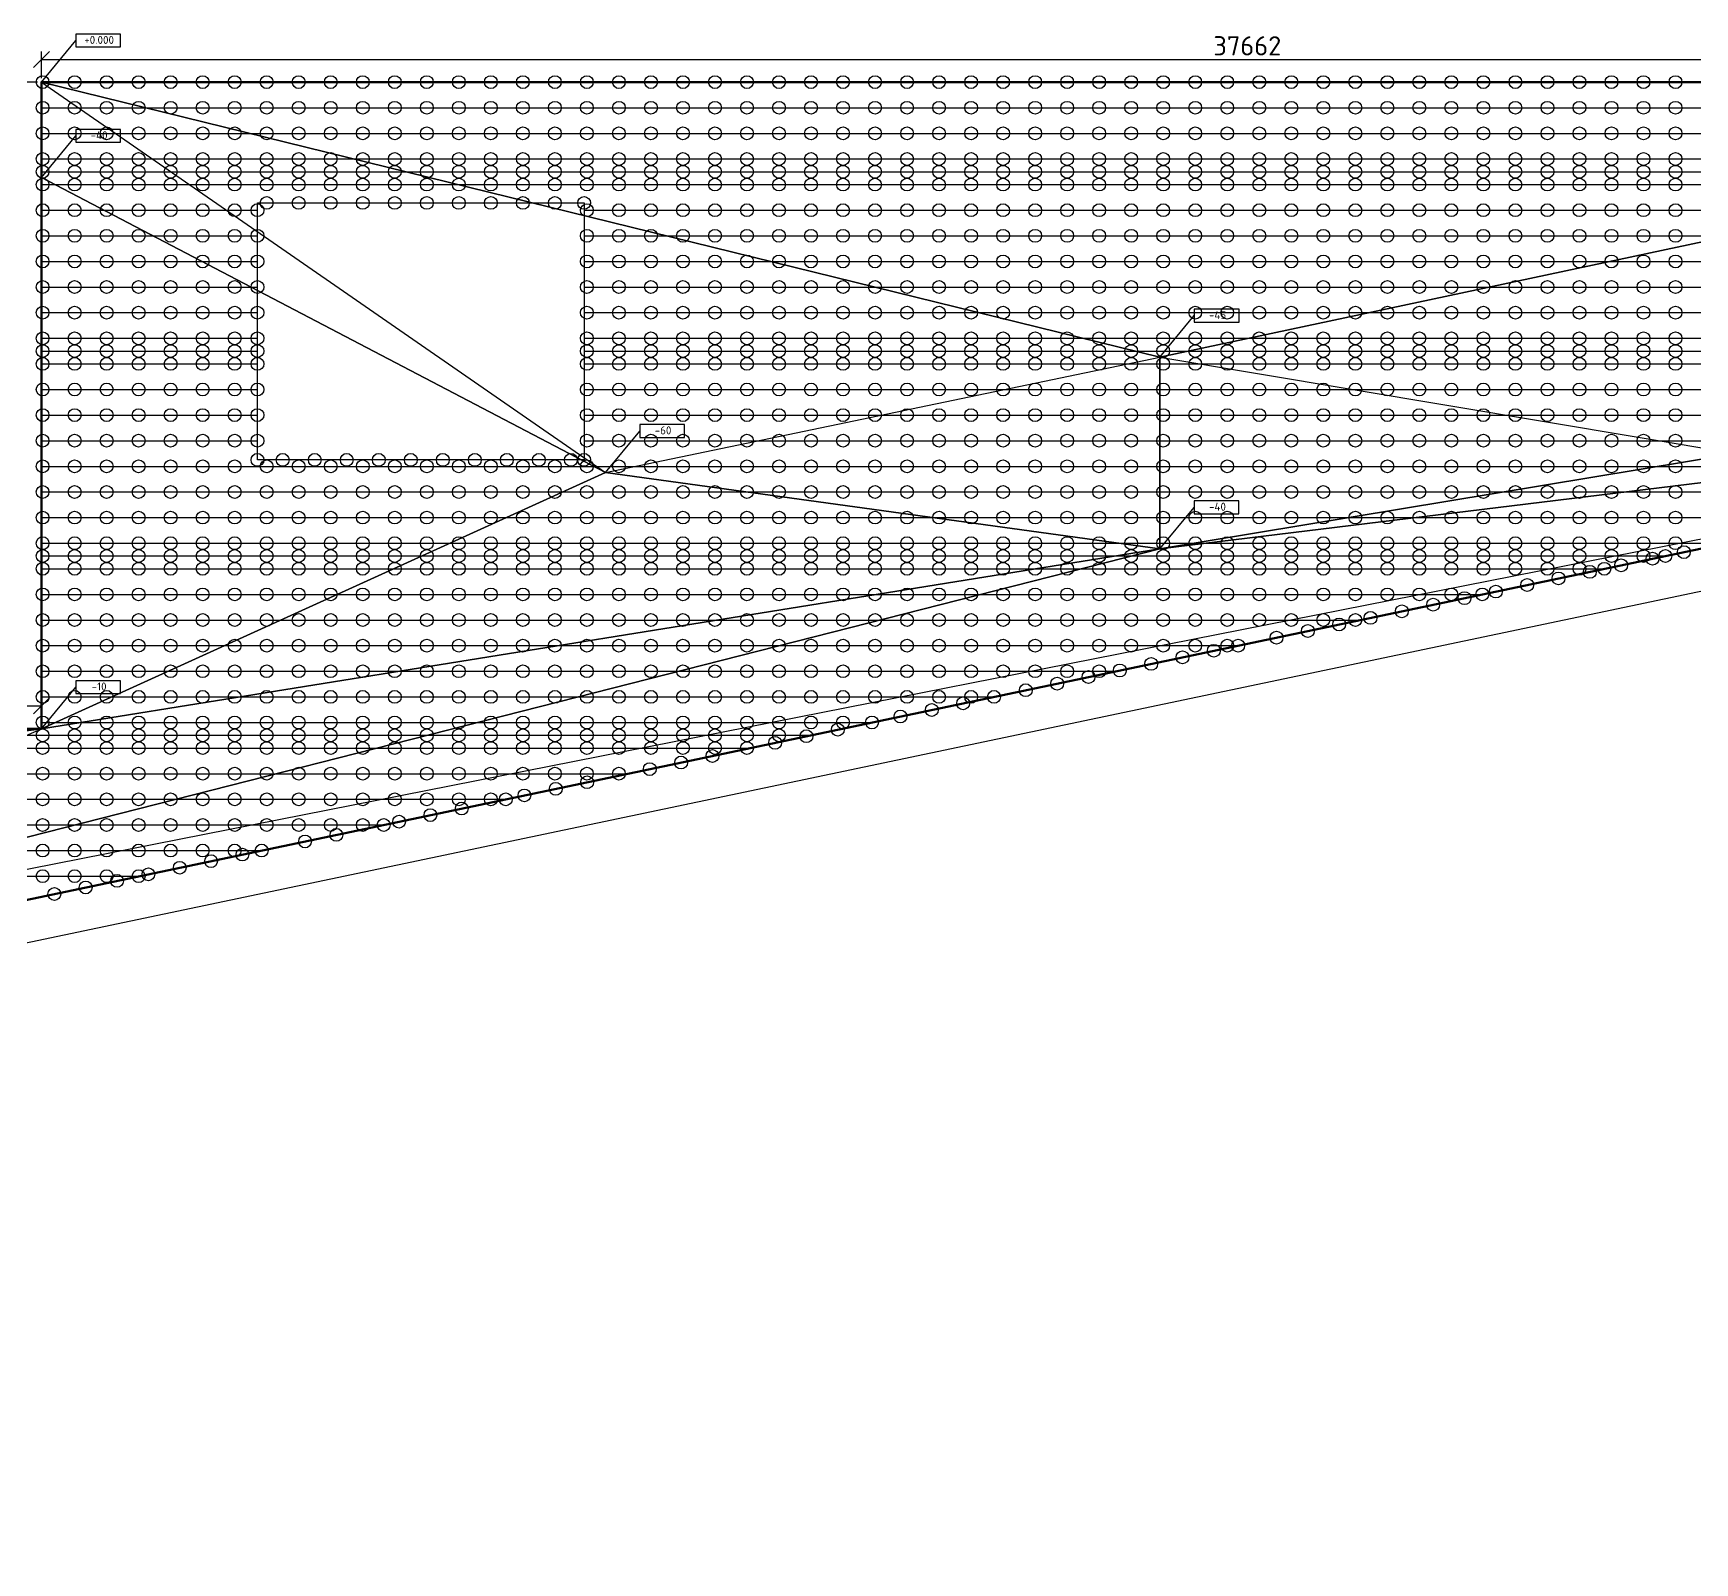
# Model space of a CAD drawing. Header units: millimetres. Extents: x 3543 to 468547, y -146359 to 38454.
# Drawn here: x 261213 to 287159, y -45965 to -22078 of the extents above; entities that cross this region are included whole.
import ezdxf
from ezdxf.enums import TextEntityAlignment as Align

# ---------------------------------------------------------------- set-up
doc = ezdxf.new("R2010")
doc.units = ezdxf.units.MM
doc.layers.add('контур', color=1, linetype='Continuous', lineweight=50)
doc.layers.add('размеры', color=7, linetype='Continuous', lineweight=5)
for name, color, linetype in [('линии_высот', 4, 'Continuous'), ('областиvb', 52, 'Continuous'), ('опорыvb', 7, 'Continuous'), ('сеткаvb', 8, 'Continuous')]:
    doc.layers.add(name, color=color, linetype=linetype)
doc.styles.add('isocpeur', font='isocpeur.ttf')
doc.dimstyles.new('ISO-25', dxfattribs={"dimscale": 100, "dimtxt": 3, "dimasz": 2.5, "dimexe": 1.25, "dimexo": 0.625, "dimtad": 1, "dimtoh": 1, "dimdec": 0, "dimtxsty": 'isocpeur', "dimblk": 'OBLIQUE', "dimcen": 2.5, "dimadec": 0, "dimazin": 0, "dimtfac": 1, "dimtdec": 0, "dimtmove": 0, "dimatfit": 3, "dimfxl": 1, "dimarcsym": 0})

# ---------------------------------------------------------------- blocks, each defined once
blk = doc.blocks.new('otmetka_oporvb')
at = {"linetype": 'ByBlock', "lineweight": -2}
blk.add_hatch(color=0, dxfattribs=at).paths.add_polyline_path([(-38, -32, 1), (38, 32, 1)])
at = {"color": 0, "linetype": 'ByBlock', "lineweight": -2}
blk.add_line((0, 0), (2142, 2596), dxfattribs=at)
at = {"color": 0}
blk.add_lwpolyline([(2142, 2196), (4942, 2196), (4942, 2996), (2142, 2996)], close=True, dxfattribs=at)
at = {"color": 0, "linetype": 'ByBlock', "lineweight": -2, "style": 'isocpeur'}
blk.add_attdef('OTM', text='', height=500, dxfattribs=at).set_placement((3600, 2639), align=Align.MIDDLE_CENTER)
blk = doc.blocks.new('opor_symbPRO')
at = {"color": 0, "ltscale": 20}
blk.add_circle((0, 0), 100, dxfattribs=at)
blk = doc.blocks.new('_OBLIQUE')
at = {"color": 0, "linetype": 'ByBlock'}
blk.add_line((-0.5, -0.5), (0.5, 0.5), dxfattribs=at)
blk = doc.blocks.new('*D33')
at = {"layer": 'Defpoints', "color": 0, "transparency": 16777216}
for p in [(261341, -32583), (229842, -32940), (261341, -32940)]:
    blk.add_point(p, dxfattribs=at)
at = {"layer": 'размеры', "color": 0, "lineweight": -2, "transparency": 16777216}
for p, q in [((229842, -32877), (229842, -32458)), ((229842, -32583), (261341, -32583)), ((261341, -32877), (261341, -32458))]:
    blk.add_line(p, q, dxfattribs=at)
at = {"layer": 'размеры', "color": 0, "lineweight": -2, "transparency": 16777216, "xscale": 250, "yscale": 250, "zscale": 250, "rotation": 180}
blk.add_blockref('_OBLIQUE', (229842, -32583), dxfattribs=at)
at = {"layer": 'размеры', "color": 0, "lineweight": -2, "transparency": 16777216, "xscale": 250, "yscale": 250, "zscale": 250}
blk.add_blockref('_OBLIQUE', (261341, -32583), dxfattribs=at)
at = {"layer": 'размеры', "color": 0, "transparency": 16777216, "insert": (245592, -32370), "char_height": 300, "attachment_point": 5, "style": 'isocpeur'}
blk.add_mtext('31500', dxfattribs=at)
blk = doc.blocks.new('*D34')
at = {"layer": 'Defpoints', "color": 0, "transparency": 16777216}
for p in [(260970, -22842), (261341, -22842), (261341, -32940)]:
    blk.add_point(p, dxfattribs=at)
at = {"layer": 'размеры', "color": 0, "lineweight": -2, "transparency": 16777216}
for p, q in [((261279, -22842), (260845, -22842)), ((260970, -32940), (260970, -22842)), ((261279, -32940), (260845, -32940))]:
    blk.add_line(p, q, dxfattribs=at)
at = {"layer": 'размеры', "color": 0, "lineweight": -2, "transparency": 16777216, "xscale": 250, "yscale": 250, "zscale": 250}
for p, rotation in [((260970, -22842), 90), ((260970, -32940), 270)]:
    blk.add_blockref('_OBLIQUE', p, dxfattribs=dict(at, rotation=rotation))
at = {"layer": 'размеры', "color": 0, "transparency": 16777216, "insert": (260757, -27891), "char_height": 300, "attachment_point": 5, "rotation": 90, "style": 'isocpeur'}
blk.add_mtext('10097', dxfattribs=at)
blk = doc.blocks.new('*D35')
at = {"layer": 'Defpoints', "color": 0, "transparency": 16777216}
for p in [(299003, -22488), (261341, -22842), (299003, -22842)]:
    blk.add_point(p, dxfattribs=at)
at = {"layer": 'размеры', "color": 0, "lineweight": -2, "transparency": 16777216}
for p, q in [((261341, -22780), (261341, -22363)), ((261341, -22488), (299003, -22488)), ((299003, -22780), (299003, -22363))]:
    blk.add_line(p, q, dxfattribs=at)
at = {"layer": 'размеры', "color": 0, "lineweight": -2, "transparency": 16777216, "xscale": 250, "yscale": 250, "zscale": 250, "rotation": 180}
blk.add_blockref('_OBLIQUE', (261341, -22488), dxfattribs=at)
at = {"layer": 'размеры', "color": 0, "lineweight": -2, "transparency": 16777216, "xscale": 250, "yscale": 250, "zscale": 250}
blk.add_blockref('_OBLIQUE', (299003, -22488), dxfattribs=at)
at = {"layer": 'размеры', "color": 0, "transparency": 16777216, "insert": (280172, -22275), "char_height": 300, "attachment_point": 5, "style": 'isocpeur'}
blk.add_mtext('37662', dxfattribs=at)
blk = doc.blocks.new('*D37')
at = {"layer": 'Defpoints', "color": 0, "transparency": 16777216}
for p in [(299003, -27661), (215545, -45174), (215680, -45817)]:
    blk.add_point(p, dxfattribs=at)
at = {"layer": 'размеры', "color": 0, "lineweight": -2, "transparency": 16777216}
for p, q in [((299016, -27722), (299164, -28426)), ((299138, -28304), (215680, -45817)), ((215558, -45235), (215706, -45939))]:
    blk.add_line(p, q, dxfattribs=at)
at = {"layer": 'размеры', "color": 0, "lineweight": -2, "transparency": 16777216, "xscale": 250, "yscale": 250, "zscale": 250}
for p, rotation in [((299138, -28304), 11.85098422200823), ((215680, -45817), 191.8509842220083)]:
    blk.add_blockref('_OBLIQUE', p, dxfattribs=dict(at, rotation=rotation))
at = {"layer": 'размеры', "color": 0, "transparency": 16777216, "insert": (257365, -36852), "char_height": 300, "attachment_point": 5, "rotation": 11.851, "style": 'isocpeur'}
blk.add_mtext('85276', dxfattribs=at)

msp = doc.modelspace()

# ---------------------------------------------------------------- linework, layer by layer
at = {"layer": 'контур', "linetype": 'Continuous'}
msp.add_lwpolyline([(215545, -45173.6), (210858.8, -22842.2), (229841.6, -22842.2), (229841.6, -32939.6), (261341.5, -32939.6), (261341.5, -22842.2), (299003.2, -22842.2), (299003.2, -27660.7)], close=True, dxfattribs=at)
at = {"layer": 'линии_высот'}
msp.add_line((215545, -45173.6), (299003.2, -27660.7), dxfattribs=at)
for points in [[(270147.8, -28939.8), (261341.5, -24330.6), (261341.5, -22842.2)], [(270147.8, -28939.8), (278807.8, -27138), (261341.5, -22842.2)], [(261341.5, -22842.2), (278807.8, -27138), (299003.2, -22842.2)], [(278807.8, -27138), (287798.8, -28642.6), (299003.2, -22842.2)], [(270147.8, -28939.8), (261341.5, -32939.6), (261341.5, -24330.6)], [(270147.8, -28939.8), (278807.8, -27138), (278805.8, -30132.2)], [(278805.8, -30132.2), (278807.8, -27138), (287798.8, -28642.6)], [(252298.9, -36875.6), (215545, -45173.6), (299003.2, -27660.7)], [(252298.9, -36875.6), (278805.8, -30132.2), (299003.2, -27660.7)], [(278805.8, -30132.2), (287798.8, -28642.6), (299003.2, -27660.7)], [(261341.5, -32939.6), (270147.8, -28939.8), (278805.8, -30132.2)], [(252298.9, -36875.6), (261341.5, -32939.6), (278805.8, -30132.2)], [(229841.6, -32939.6), (244279.5, -35135.9), (261341.5, -32939.6)], [(244279.5, -35135.9), (252298.9, -36875.6), (261341.5, -32939.6)]]:
    msp.add_lwpolyline(points, close=True, dxfattribs=at)
at = {"layer": 'областиvb'}
msp.add_lwpolyline([(264714.2, -24728.5), (269815.3, -24728.5), (269815.3, -28741.4), (264714.2, -28741.4)], close=True, dxfattribs=at)
at = {"layer": 'сеткаvb'}
for p, q in [((261341.5, -22842.2), (299003.2, -22842.2)), ((261341.5, -23242.2), (299003.2, -23242.2)), ((261341.5, -23642.2), (299003.2, -23642.2)), ((261341.5, -24042.2), (299003.2, -24042.2)), ((261341.5, -24242.2), (299003.2, -24242.2)), ((261341.5, -24442.2), (299003.2, -24442.2)), ((261341.5, -24842.2), (264714.2, -24842.2)), ((264714.2, -24728.5), (269815.3, -24728.5)), ((269815.3, -24842.2), (299003.2, -24842.2)), ((261341.5, -25242.2), (264714.2, -25242.2)), ((269815.3, -25242.2), (299003.2, -25242.2)), ((261341.5, -25642.2), (264714.2, -25642.2)), ((269815.3, -25642.2), (299003.2, -25642.2)), ((261341.5, -26042.2), (264714.2, -26042.2)), ((269815.3, -26042.2), (299003.2, -26042.2)), ((261341.5, -26442.2), (264714.2, -26442.2)), ((269815.3, -26442.2), (299003.2, -26442.2)), ((261341.5, -26842.2), (264714.2, -26842.2)), ((269815.3, -26842.2), (299003.2, -26842.2)), ((261341.5, -27042.2), (264714.2, -27042.2)), ((261341.5, -27242.2), (264714.2, -27242.2)), ((269815.3, -27042.2), (299003.2, -27042.2)), ((269815.3, -27242.2), (299003.2, -27242.2)), ((261341.5, -27642.2), (264714.2, -27642.2)), ((269815.3, -27642.2), (299003.2, -27642.2)), ((261341.5, -28042.2), (264714.2, -28042.2)), ((269815.3, -28042.2), (297185.4, -28042.2)), ((261341.5, -28442.2), (264714.2, -28442.2)), ((269815.3, -28442.2), (295279.2, -28442.2)), ((269815.3, -28741.4), (264714.2, -28741.4)), ((261341.5, -28842.2), (293372.9, -28842.2)), ((261341.5, -29242.2), (291466.7, -29242.2)), ((261341.5, -29642.2), (289560.5, -29642.2)), ((261341.5, -30042.2), (287654.3, -30042.2)), ((261341.5, -30242.2), (286701.2, -30242.2)), ((261341.5, -30442.2), (285748.1, -30442.2)), ((261341.5, -30842.2), (283841.9, -30842.2)), ((261341.5, -31242.2), (281935.6, -31242.2)), ((261341.5, -31642.2), (280029.4, -31642.2)), ((261341.5, -32042.2), (278123.2, -32042.2)), ((261341.5, -32442.2), (276217, -32442.2)), ((261341.5, -32842.2), (274310.8, -32842.2)), ((215045, -33042.2), (273357.7, -33042.2)), ((215087.4, -33242.2), (272404.6, -33242.2)), ((215172.1, -33642.2), (270498.3, -33642.2)), ((215256.9, -34042.2), (268592.1, -34042.2)), ((215341.6, -34442.2), (266685.9, -34442.2)), ((215426.3, -34842.2), (264779.7, -34842.2)), ((215511.1, -35242.2), (262873.5, -35242.2))]:
    msp.add_line(p, q, dxfattribs=at)
at = {"layer": 'сеткаvb', "linetype": 'Continuous'}
msp.add_line((229841.6, -32939.6), (261341.5, -32939.6), dxfattribs=at)

# ---------------------------------------------------------------- block references
at = {"xscale": 0.25, "yscale": 0.25, "zscale": 0.25}
for p, values in [((261341.5, -22842.2), {'OTM': '+0.000'}), ((261341.5, -24330.6), {'OTM': '-40'}), ((278807.8, -27138), {'OTM': '-45'}), ((270147.8, -28939.8), {'OTM': '-60'}), ((278805.8, -30132.2), {'OTM': '-40'}), ((261341.5, -32939.6), {'OTM': '-10'})]:
    msp.add_blockref('otmetka_oporvb', p, dxfattribs=at).add_auto_attribs(values)
at = {"layer": 'опорыvb', "color": 1}
for p in [(261358.8, -22842.2), (261858.8, -22842.2), (262358.8, -22842.2), (262858.8, -22842.2), (263358.8, -22842.2), (263858.8, -22842.2), (264358.8, -22842.2), (264858.8, -22842.2), (265358.8, -22842.2), (265858.8, -22842.2), (266358.8, -22842.2), (266858.8, -22842.2), (267358.8, -22842.2), (267858.8, -22842.2), (268358.8, -22842.2), (268858.8, -22842.2), (269358.8, -22842.2), (269858.8, -22842.2), (270358.8, -22842.2), (270858.8, -22842.2), (271358.8, -22842.2), (271858.8, -22842.2), (272358.8, -22842.2), (272858.8, -22842.2), (273358.8, -22842.2), (273858.8, -22842.2), (274358.8, -22842.2), (274858.8, -22842.2), (275358.8, -22842.2), (275858.8, -22842.2), (276358.8, -22842.2), (276858.8, -22842.2), (277358.8, -22842.2), (277858.8, -22842.2), (278358.8, -22842.2), (278858.8, -22842.2), (279358.8, -22842.2), (279858.8, -22842.2), (280358.8, -22842.2), (280858.8, -22842.2), (281358.8, -22842.2), (281858.8, -22842.2), (282358.8, -22842.2), (282858.8, -22842.2), (283358.8, -22842.2), (283858.8, -22842.2), (284358.8, -22842.2), (284858.8, -22842.2), (285358.8, -22842.2), (285858.8, -22842.2), (286358.8, -22842.2), (286858.8, -22842.2), (261858.8, -23242.2), (262358.8, -23242.2), (262858.8, -23242.2), (263358.8, -23242.2), (263858.8, -23242.2), (264358.8, -23242.2), (264858.8, -23242.2), (265358.8, -23242.2), (265858.8, -23242.2), (266358.8, -23242.2), (266858.8, -23242.2), (267358.8, -23242.2), (267858.8, -23242.2), (268358.8, -23242.2), (268858.8, -23242.2), (269358.8, -23242.2), (269858.8, -23242.2), (270358.8, -23242.2), (270858.8, -23242.2), (271358.8, -23242.2), (271858.8, -23242.2), (272358.8, -23242.2), (272858.8, -23242.2), (273358.8, -23242.2), (273858.8, -23242.2), (274358.8, -23242.2), (274858.8, -23242.2), (275358.8, -23242.2), (275858.8, -23242.2), (276358.8, -23242.2), (276858.8, -23242.2), (277358.8, -23242.2), (277858.8, -23242.2), (278358.8, -23242.2), (278858.8, -23242.2), (279358.8, -23242.2), (279858.8, -23242.2), (280358.8, -23242.2), (280858.8, -23242.2), (281358.8, -23242.2), (281858.8, -23242.2), (282358.8, -23242.2), (282858.8, -23242.2), (283358.8, -23242.2), (283858.8, -23242.2), (284358.8, -23242.2), (284858.8, -23242.2), (285358.8, -23242.2), (285858.8, -23242.2), (286358.8, -23242.2), (286858.8, -23242.2), (262358.8, -23642.2), (262858.8, -23642.2), (263358.8, -23642.2), (263858.8, -23642.2), (264358.8, -23642.2), (264858.8, -23642.2), (265358.8, -23642.2), (265858.8, -23642.2), (266358.8, -23642.2), (266858.8, -23642.2), (267358.8, -23642.2), (267858.8, -23642.2), (268358.8, -23642.2), (268858.8, -23642.2), (269358.8, -23642.2), (269858.8, -23642.2), (270358.8, -23642.2), (270858.8, -23642.2), (271358.8, -23642.2), (271858.8, -23642.2), (272358.8, -23642.2), (272858.8, -23642.2), (273358.8, -23642.2), (273858.8, -23642.2), (274358.8, -23642.2), (274858.8, -23642.2), (275358.8, -23642.2), (275858.8, -23642.2), (276358.8, -23642.2), (276858.8, -23642.2), (277358.8, -23642.2), (277858.8, -23642.2), (278358.8, -23642.2), (278858.8, -23642.2), (279358.8, -23642.2), (279858.8, -23642.2), (280358.8, -23642.2), (280858.8, -23642.2), (281358.8, -23642.2), (281858.8, -23642.2), (282358.8, -23642.2), (282858.8, -23642.2), (283358.8, -23642.2), (283858.8, -23642.2), (284358.8, -23642.2), (284858.8, -23642.2), (285358.8, -23642.2), (285858.8, -23642.2), (286358.8, -23642.2), (286858.8, -23642.2), (286989, -30181.8), (285358.8, -30442.2), (285748.1, -30442.2), (286010.3, -30387.1), (286499.7, -30284.4), (286701.2, -30242.2), (284542.3, -30695.2), (285031.6, -30592.5), (285521, -30489.8), (283563.6, -30900.5), (283841.9, -30842.2), (284053, -30797.9), (282095.6, -31208.6), (282584.9, -31105.9), (283074.3, -31003.2), (281116.9, -31414), (281606.2, -31311.3), (281858.8, -31242.2), (279648.9, -31722), (279858.8, -31642.2), (280029.4, -31642.2), (280627.6, -31516.6), (278670.2, -31927.4), (279159.5, -31824.7), (277202.2, -32235.4), (277691.5, -32132.7), (277858.8, -32042.2), (278180.8, -32030.1), (275858.8, -32442.2), (276217, -32442.2), (276712.8, -32338.1), (274755.4, -32748.8), (275244.8, -32646.2), (275734.1, -32543.5), (272358.8, -33042.2), (272858.8, -33042.2), (273776.8, -32954.2), (274310.8, -32842.2), (272358.8, -33242.2), (272798.1, -33159.6), (273287.4, -33056.9), (270840.7, -33570.3), (271330, -33467.6), (271819.4, -33365), (269862, -33775.7), (270358.8, -33642.2), (268358.8, -34042.2), (268592.1, -34042.2), (268883.3, -33981.1), (269372.7, -33878.4), (267415.3, -34289.1), (267904.7, -34186.4), (265947.3, -34597.2), (266358.8, -34442.2), (266685.9, -34442.2), (266926, -34391.8), (264358.8, -34842.2), (264779.7, -34842.2), (265457.9, -34699.8), (263500.6, -35110.6), (263989.9, -35007.9), (264479.3, -34905.2), (262521.9, -35315.9), (262858.8, -35242.2), (263011.2, -35213.3), (261543.2, -35521.3), (262032.5, -35418.6)]:
    msp.add_blockref('opor_symbPRO', p, dxfattribs=at)
at = {"layer": 'опорыvb', "color": 92}
for p in [(261358.8, -23242.2), (261358.8, -23642.2), (261858.8, -23642.2), (262358.8, -24042.2), (262858.8, -24042.2), (263358.8, -24042.2), (263858.8, -24042.2), (264358.8, -24042.2), (264858.8, -24042.2), (265358.8, -24042.2), (265858.8, -24042.2), (266358.8, -24042.2), (266858.8, -24042.2), (267358.8, -24042.2), (267858.8, -24042.2), (268358.8, -24042.2), (268858.8, -24042.2), (269358.8, -24042.2), (269858.8, -24042.2), (270358.8, -24042.2), (270858.8, -24042.2), (271358.8, -24042.2), (271858.8, -24042.2), (272358.8, -24042.2), (272858.8, -24042.2), (273358.8, -24042.2), (273858.8, -24042.2), (274358.8, -24042.2), (274858.8, -24042.2), (275358.8, -24042.2), (275858.8, -24042.2), (276358.8, -24042.2), (276858.8, -24042.2), (277358.8, -24042.2), (277858.8, -24042.2), (278358.8, -24042.2), (278858.8, -24042.2), (279358.8, -24042.2), (279858.8, -24042.2), (280358.8, -24042.2), (280858.8, -24042.2), (281358.8, -24042.2), (281858.8, -24042.2), (282358.8, -24042.2), (282858.8, -24042.2), (283358.8, -24042.2), (283858.8, -24042.2), (284358.8, -24042.2), (284858.8, -24042.2), (285358.8, -24042.2), (285858.8, -24042.2), (286358.8, -24042.2), (286858.8, -24042.2), (262858.8, -24242.2), (263358.8, -24242.2), (263358.8, -24442.2), (263858.8, -24242.2), (263858.8, -24442.2), (264358.8, -24242.2), (264358.8, -24442.2), (264858.8, -24242.2), (264858.8, -24442.2), (265358.8, -24242.2), (265358.8, -24442.2), (265858.8, -24242.2), (265858.8, -24442.2), (266358.8, -24242.2), (266358.8, -24442.2), (266858.8, -24242.2), (266858.8, -24442.2), (267358.8, -24242.2), (267358.8, -24442.2), (267858.8, -24242.2), (267858.8, -24442.2), (268358.8, -24242.2), (268358.8, -24442.2), (268858.8, -24242.2), (268858.8, -24442.2), (269358.8, -24242.2), (269358.8, -24442.2), (269858.8, -24242.2), (269858.8, -24442.2), (270358.8, -24242.2), (270358.8, -24442.2), (270858.8, -24242.2), (270858.8, -24442.2), (271358.8, -24242.2), (271358.8, -24442.2), (271858.8, -24242.2), (271858.8, -24442.2), (272358.8, -24242.2), (272358.8, -24442.2), (272858.8, -24242.2), (272858.8, -24442.2), (273358.8, -24242.2), (273358.8, -24442.2), (273858.8, -24242.2), (273858.8, -24442.2), (274358.8, -24242.2), (274358.8, -24442.2), (274858.8, -24242.2), (274858.8, -24442.2), (275358.8, -24242.2), (275358.8, -24442.2), (275858.8, -24242.2), (275858.8, -24442.2), (276358.8, -24242.2), (276358.8, -24442.2), (276858.8, -24242.2), (276858.8, -24442.2), (277358.8, -24242.2), (277358.8, -24442.2), (277858.8, -24242.2), (277858.8, -24442.2), (278358.8, -24242.2), (278358.8, -24442.2), (278858.8, -24242.2), (278858.8, -24442.2), (279358.8, -24242.2), (279358.8, -24442.2), (279858.8, -24242.2), (279858.8, -24442.2), (280358.8, -24242.2), (280358.8, -24442.2), (280858.8, -24242.2), (280858.8, -24442.2), (281358.8, -24242.2), (281358.8, -24442.2), (281858.8, -24242.2), (281858.8, -24442.2), (282358.8, -24242.2), (282358.8, -24442.2), (282858.8, -24242.2), (282858.8, -24442.2), (283358.8, -24242.2), (283358.8, -24442.2), (283858.8, -24242.2), (283858.8, -24442.2), (284358.8, -24242.2), (284358.8, -24442.2), (284858.8, -24242.2), (284858.8, -24442.2), (285358.8, -24242.2), (285358.8, -24442.2), (285858.8, -24242.2), (285858.8, -24442.2), (286358.8, -24242.2), (286358.8, -24442.2), (286858.8, -24242.2), (286858.8, -24442.2), (264858.8, -24728.5), (265358.8, -24728.5), (265858.8, -24728.5), (266358.8, -24728.5), (266858.8, -24728.5), (267358.8, -24728.5), (267858.8, -24728.5), (268358.8, -24728.5), (268858.8, -24728.5), (269358.8, -24728.5), (269815.3, -24728.5), (263858.8, -24842.2), (264358.8, -24842.2), (264714.2, -24842.2), (269858.8, -24842.2), (270358.8, -24842.2), (270858.8, -24842.2), (271358.8, -24842.2), (271858.8, -24842.2), (272358.8, -24842.2), (272858.8, -24842.2), (273358.8, -24842.2), (273858.8, -24842.2), (274358.8, -24842.2), (274858.8, -24842.2), (275358.8, -24842.2), (275858.8, -24842.2), (276358.8, -24842.2), (276858.8, -24842.2), (277358.8, -24842.2), (277858.8, -24842.2), (278358.8, -24842.2), (278858.8, -24842.2), (279358.8, -24842.2), (279858.8, -24842.2), (280358.8, -24842.2), (280858.8, -24842.2), (281358.8, -24842.2), (281858.8, -24842.2), (282358.8, -24842.2), (282858.8, -24842.2), (283358.8, -24842.2), (283858.8, -24842.2), (284358.8, -24842.2), (284858.8, -24842.2), (285358.8, -24842.2), (285858.8, -24842.2), (286358.8, -24842.2), (286858.8, -24842.2), (261358.8, -28842.2), (261358.8, -29242.2), (286858.8, -29242.2), (261358.8, -29642.2), (261858.8, -29642.2), (285358.8, -29642.2), (285858.8, -29642.2), (286358.8, -29642.2), (286858.8, -29642.2), (261358.8, -30042.2), (261858.8, -30042.2), (262358.8, -30042.2), (284358.8, -30042.2), (284858.8, -30042.2), (285358.8, -30042.2), (285858.8, -30042.2), (286358.8, -30042.2), (286858.8, -30042.2), (261358.8, -30242.2), (261358.8, -30442.2), (261858.8, -30242.2), (261858.8, -30442.2), (262358.8, -30242.2), (262358.8, -30442.2), (282858.8, -30442.2), (283358.8, -30442.2), (283858.8, -30442.2), (284358.8, -30242.2), (284358.8, -30442.2), (284858.8, -30242.2), (284858.8, -30442.2), (285358.8, -30242.2), (285858.8, -30242.2), (286358.8, -30242.2), (261358.8, -30842.2), (261858.8, -30842.2), (262358.8, -30842.2), (262858.8, -30842.2), (281858.8, -30842.2), (282358.8, -30842.2), (282858.8, -30842.2), (283358.8, -30842.2), (261358.8, -31242.2), (261858.8, -31242.2), (262358.8, -31242.2), (262858.8, -31242.2), (263358.8, -31242.2), (280858.8, -31242.2), (281358.8, -31242.2), (261358.8, -31642.2), (261858.8, -31642.2), (262358.8, -31642.2), (262858.8, -31642.2), (263358.8, -31642.2), (268358.8, -31642.2), (268858.8, -31642.2), (269358.8, -31642.2), (279358.8, -31642.2), (261358.8, -32042.2), (261858.8, -32042.2), (262358.8, -32042.2), (262858.8, -32042.2), (263358.8, -32042.2), (263858.8, -32042.2), (264358.8, -32042.2), (264858.8, -32042.2), (265358.8, -32042.2), (265858.8, -32042.2), (266358.8, -32042.2), (266858.8, -32042.2), (267358.8, -32042.2), (277358.8, -32042.2), (261358.8, -32442.2), (261858.8, -32442.2), (262358.8, -32442.2), (262858.8, -32442.2), (263358.8, -32442.2), (263858.8, -32442.2), (264358.8, -32442.2), (264858.8, -32442.2), (265358.8, -32442.2), (265858.8, -32442.2), (275358.8, -32442.2), (261358.8, -32842.2), (261358.8, -33042.2), (261858.8, -32842.2), (261858.8, -33042.2), (262358.8, -32842.2), (262358.8, -33042.2), (262858.8, -32842.2), (263358.8, -32842.2), (263858.8, -32842.2), (271358.8, -33042.2), (271858.8, -33042.2), (273358.8, -32842.2), (273858.8, -32842.2), (261358.8, -33242.2), (261858.8, -33242.2), (262358.8, -33242.2), (271358.8, -33242.2), (271858.8, -33242.2), (269858.8, -33642.2), (267858.8, -34042.2), (265858.8, -34442.2), (263858.8, -34842.2), (261858.8, -35242.2), (262358.8, -35242.2)]:
    msp.add_blockref('opor_symbPRO', p, dxfattribs=at)
at = {"layer": 'опорыvb', "color": 131}
for p in [(261358.8, -24042.2), (261858.8, -24042.2), (261358.8, -24242.2), (261358.8, -24442.2), (261858.8, -24242.2), (261858.8, -24442.2), (262358.8, -24242.2), (262358.8, -24442.2), (262858.8, -24442.2), (261358.8, -24842.2), (261858.8, -24842.2), (262358.8, -24842.2), (262858.8, -24842.2), (263358.8, -24842.2), (261358.8, -25242.2), (261858.8, -25242.2), (262358.8, -25242.2), (262858.8, -25242.2), (263358.8, -25242.2), (263858.8, -25242.2), (264358.8, -25242.2), (264714.2, -25242.2), (269858.8, -25242.2), (270358.8, -25242.2), (270858.8, -25242.2), (271358.8, -25242.2), (271858.8, -25242.2), (272358.8, -25242.2), (272858.8, -25242.2), (273358.8, -25242.2), (273858.8, -25242.2), (274358.8, -25242.2), (274858.8, -25242.2), (275358.8, -25242.2), (275858.8, -25242.2), (276358.8, -25242.2), (276858.8, -25242.2), (277358.8, -25242.2), (277858.8, -25242.2), (278358.8, -25242.2), (278858.8, -25242.2), (279358.8, -25242.2), (279858.8, -25242.2), (280358.8, -25242.2), (280858.8, -25242.2), (281358.8, -25242.2), (281858.8, -25242.2), (282358.8, -25242.2), (282858.8, -25242.2), (283358.8, -25242.2), (283858.8, -25242.2), (284358.8, -25242.2), (284858.8, -25242.2), (285358.8, -25242.2), (285858.8, -25242.2), (286358.8, -25242.2), (286858.8, -25242.2), (261358.8, -25642.2), (261858.8, -25642.2), (262358.8, -25642.2), (262858.8, -25642.2), (263358.8, -25642.2), (263858.8, -25642.2), (264358.8, -25642.2), (264714.2, -25642.2), (269858.8, -25642.2), (270358.8, -25642.2), (270858.8, -25642.2), (271358.8, -25642.2), (271858.8, -25642.2), (272358.8, -25642.2), (272858.8, -25642.2), (273358.8, -25642.2), (273858.8, -25642.2), (274358.8, -25642.2), (274858.8, -25642.2), (275358.8, -25642.2), (275858.8, -25642.2), (276358.8, -25642.2), (276858.8, -25642.2), (277358.8, -25642.2), (277858.8, -25642.2), (278358.8, -25642.2), (278858.8, -25642.2), (279358.8, -25642.2), (279858.8, -25642.2), (280358.8, -25642.2), (280858.8, -25642.2), (281358.8, -25642.2), (281858.8, -25642.2), (282358.8, -25642.2), (282858.8, -25642.2), (283358.8, -25642.2), (283858.8, -25642.2), (284358.8, -25642.2), (284858.8, -25642.2), (285358.8, -25642.2), (285858.8, -25642.2), (286358.8, -25642.2), (286858.8, -25642.2), (261358.8, -26042.2), (261858.8, -26042.2), (262358.8, -26042.2), (262858.8, -26042.2), (263358.8, -26042.2), (263858.8, -26042.2), (264358.8, -26042.2), (264714.2, -26042.2), (269858.8, -26042.2), (270358.8, -26042.2), (270858.8, -26042.2), (271358.8, -26042.2), (271858.8, -26042.2), (272358.8, -26042.2), (272858.8, -26042.2), (273358.8, -26042.2), (273858.8, -26042.2), (274358.8, -26042.2), (274858.8, -26042.2), (275358.8, -26042.2), (275858.8, -26042.2), (276358.8, -26042.2), (276858.8, -26042.2), (277358.8, -26042.2), (277858.8, -26042.2), (278358.8, -26042.2), (278858.8, -26042.2), (279358.8, -26042.2), (279858.8, -26042.2), (280358.8, -26042.2), (280858.8, -26042.2), (281358.8, -26042.2), (281858.8, -26042.2), (282358.8, -26042.2), (282858.8, -26042.2), (283358.8, -26042.2), (283858.8, -26042.2), (284358.8, -26042.2), (284858.8, -26042.2), (285358.8, -26042.2), (285858.8, -26042.2), (286358.8, -26042.2), (286858.8, -26042.2), (261358.8, -26442.2), (261858.8, -26442.2), (262358.8, -26442.2), (262858.8, -26442.2), (263358.8, -26442.2), (263858.8, -26442.2), (264358.8, -26442.2), (264714.2, -26442.2), (269858.8, -26442.2), (270358.8, -26442.2), (270858.8, -26442.2), (271358.8, -26442.2), (271858.8, -26442.2), (272358.8, -26442.2), (272858.8, -26442.2), (273358.8, -26442.2), (273858.8, -26442.2), (274358.8, -26442.2), (274858.8, -26442.2), (275358.8, -26442.2), (275858.8, -26442.2), (276358.8, -26442.2), (276858.8, -26442.2), (277358.8, -26442.2), (277858.8, -26442.2), (278358.8, -26442.2), (278858.8, -26442.2), (279358.8, -26442.2), (279858.8, -26442.2), (280358.8, -26442.2), (280858.8, -26442.2), (281358.8, -26442.2), (281858.8, -26442.2), (282358.8, -26442.2), (282858.8, -26442.2), (283358.8, -26442.2), (283858.8, -26442.2), (284358.8, -26442.2), (284858.8, -26442.2), (285358.8, -26442.2), (285858.8, -26442.2), (286358.8, -26442.2), (286858.8, -26442.2), (261358.8, -26842.2), (261358.8, -27042.2), (261858.8, -26842.2), (261858.8, -27042.2), (262358.8, -26842.2), (262358.8, -27042.2), (262858.8, -26842.2), (262858.8, -27042.2), (263358.8, -26842.2), (263358.8, -27042.2), (263858.8, -26842.2), (263858.8, -27042.2), (264358.8, -26842.2), (264358.8, -27042.2), (264714.2, -26842.2), (264714.2, -27042.2), (269858.8, -26842.2), (269858.8, -27042.2), (270358.8, -26842.2), (270358.8, -27042.2), (270858.8, -26842.2), (270858.8, -27042.2), (271358.8, -26842.2), (271358.8, -27042.2), (271858.8, -26842.2), (271858.8, -27042.2), (272358.8, -26842.2), (272358.8, -27042.2), (272858.8, -26842.2), (272858.8, -27042.2), (273358.8, -26842.2), (273358.8, -27042.2), (273858.8, -26842.2), (273858.8, -27042.2), (274358.8, -26842.2), (274358.8, -27042.2), (274858.8, -26842.2), (274858.8, -27042.2), (275358.8, -26842.2), (275358.8, -27042.2), (275858.8, -26842.2), (275858.8, -27042.2), (276358.8, -26842.2), (276358.8, -27042.2), (276858.8, -26842.2), (276858.8, -27042.2), (277358.8, -26842.2), (277358.8, -27042.2), (277858.8, -26842.2), (277858.8, -27042.2), (278358.8, -26842.2), (278358.8, -27042.2), (278858.8, -26842.2), (278858.8, -27042.2), (279358.8, -26842.2), (279358.8, -27042.2), (279858.8, -26842.2), (279858.8, -27042.2), (280358.8, -26842.2), (280358.8, -27042.2), (280858.8, -26842.2), (280858.8, -27042.2), (281358.8, -26842.2), (281358.8, -27042.2), (281858.8, -26842.2), (281858.8, -27042.2), (282358.8, -26842.2), (282358.8, -27042.2), (282858.8, -26842.2), (282858.8, -27042.2), (283358.8, -26842.2), (283358.8, -27042.2), (283858.8, -26842.2), (283858.8, -27042.2), (284358.8, -26842.2), (284358.8, -27042.2), (284858.8, -26842.2), (284858.8, -27042.2), (285358.8, -26842.2), (285358.8, -27042.2), (285858.8, -26842.2), (285858.8, -27042.2), (286358.8, -26842.2), (286358.8, -27042.2), (286858.8, -26842.2), (286858.8, -27042.2), (261358.8, -27242.2), (261858.8, -27242.2), (262358.8, -27242.2), (262858.8, -27242.2), (263358.8, -27242.2), (263858.8, -27242.2), (264358.8, -27242.2), (264714.2, -27242.2), (269858.8, -27242.2), (270358.8, -27242.2), (270858.8, -27242.2), (271358.8, -27242.2), (271858.8, -27242.2), (272358.8, -27242.2), (272858.8, -27242.2), (273358.8, -27242.2), (273858.8, -27242.2), (274358.8, -27242.2), (274858.8, -27242.2), (275358.8, -27242.2), (275858.8, -27242.2), (276358.8, -27242.2), (276858.8, -27242.2), (277358.8, -27242.2), (277858.8, -27242.2), (278358.8, -27242.2), (278858.8, -27242.2), (279358.8, -27242.2), (279858.8, -27242.2), (280358.8, -27242.2), (280858.8, -27242.2), (281358.8, -27242.2), (281858.8, -27242.2), (282358.8, -27242.2), (282858.8, -27242.2), (283358.8, -27242.2), (283858.8, -27242.2), (284358.8, -27242.2), (284858.8, -27242.2), (285358.8, -27242.2), (285858.8, -27242.2), (286358.8, -27242.2), (286858.8, -27242.2), (261358.8, -27642.2), (261858.8, -27642.2), (262358.8, -27642.2), (262858.8, -27642.2), (263358.8, -27642.2), (263858.8, -27642.2), (264358.8, -27642.2), (264714.2, -27642.2), (269858.8, -27642.2), (270358.8, -27642.2), (270858.8, -27642.2), (271358.8, -27642.2), (271858.8, -27642.2), (272358.8, -27642.2), (272858.8, -27642.2), (273358.8, -27642.2), (273858.8, -27642.2), (274358.8, -27642.2), (274858.8, -27642.2), (275358.8, -27642.2), (275858.8, -27642.2), (276358.8, -27642.2), (276858.8, -27642.2), (277358.8, -27642.2), (277858.8, -27642.2), (278358.8, -27642.2), (278858.8, -27642.2), (279358.8, -27642.2), (279858.8, -27642.2), (280358.8, -27642.2), (280858.8, -27642.2), (281358.8, -27642.2), (281858.8, -27642.2), (282358.8, -27642.2), (282858.8, -27642.2), (283358.8, -27642.2), (283858.8, -27642.2), (284358.8, -27642.2), (284858.8, -27642.2), (285358.8, -27642.2), (285858.8, -27642.2), (286358.8, -27642.2), (286858.8, -27642.2), (261358.8, -28042.2), (261858.8, -28042.2), (262358.8, -28042.2), (262858.8, -28042.2), (263358.8, -28042.2), (263858.8, -28042.2), (264358.8, -28042.2), (264714.2, -28042.2), (269858.8, -28042.2), (270358.8, -28042.2), (270858.8, -28042.2), (271358.8, -28042.2), (271858.8, -28042.2), (272358.8, -28042.2), (272858.8, -28042.2), (273358.8, -28042.2), (273858.8, -28042.2), (274358.8, -28042.2), (274858.8, -28042.2), (275358.8, -28042.2), (275858.8, -28042.2), (276358.8, -28042.2), (276858.8, -28042.2), (277358.8, -28042.2), (277858.8, -28042.2), (278358.8, -28042.2), (278858.8, -28042.2), (279358.8, -28042.2), (279858.8, -28042.2), (280358.8, -28042.2), (280858.8, -28042.2), (281358.8, -28042.2), (281858.8, -28042.2), (282358.8, -28042.2), (282858.8, -28042.2), (283358.8, -28042.2), (283858.8, -28042.2), (284358.8, -28042.2), (284858.8, -28042.2), (285358.8, -28042.2), (285858.8, -28042.2), (286358.8, -28042.2), (286858.8, -28042.2), (261358.8, -28442.2), (261858.8, -28442.2), (262358.8, -28442.2), (262858.8, -28442.2), (263358.8, -28442.2), (263858.8, -28442.2), (264358.8, -28442.2), (264714.2, -28442.2), (273358.8, -28442.2), (273858.8, -28442.2), (274358.8, -28442.2), (274858.8, -28442.2), (275358.8, -28442.2), (275858.8, -28442.2), (276358.8, -28442.2), (276858.8, -28442.2), (277358.8, -28442.2), (277858.8, -28442.2), (278358.8, -28442.2), (278858.8, -28442.2), (279358.8, -28442.2), (279858.8, -28442.2), (280358.8, -28442.2), (280858.8, -28442.2), (281358.8, -28442.2), (281858.8, -28442.2), (282358.8, -28442.2), (282858.8, -28442.2), (283358.8, -28442.2), (283858.8, -28442.2), (284358.8, -28442.2), (284858.8, -28442.2), (285358.8, -28442.2), (285858.8, -28442.2), (286358.8, -28442.2), (286858.8, -28442.2), (261858.8, -28842.2), (262358.8, -28842.2), (262858.8, -28842.2), (263358.8, -28842.2), (263858.8, -28842.2), (264358.8, -28842.2), (264714.2, -28741.4), (264858.8, -28842.2), (265108.8, -28741.4), (265358.8, -28842.2), (265608.8, -28741.4), (265858.8, -28842.2), (266108.8, -28741.4), (266358.8, -28842.2), (266608.8, -28741.4), (266858.8, -28842.2), (267108.8, -28741.4), (267358.8, -28842.2), (267608.8, -28741.4), (267858.8, -28842.2), (268108.8, -28741.4), (268358.8, -28842.2), (268608.8, -28741.4), (273358.8, -28842.2), (273858.8, -28842.2), (274358.8, -28842.2), (274858.8, -28842.2), (275358.8, -28842.2), (275858.8, -28842.2), (276358.8, -28842.2), (276858.8, -28842.2), (277358.8, -28842.2), (277858.8, -28842.2), (278358.8, -28842.2), (278858.8, -28842.2), (279358.8, -28842.2), (279858.8, -28842.2), (280358.8, -28842.2), (280858.8, -28842.2), (281358.8, -28842.2), (281858.8, -28842.2), (282358.8, -28842.2), (282858.8, -28842.2), (283358.8, -28842.2), (283858.8, -28842.2), (284358.8, -28842.2), (284858.8, -28842.2), (285358.8, -28842.2), (285858.8, -28842.2), (286358.8, -28842.2), (286858.8, -28842.2), (261858.8, -29242.2), (262358.8, -29242.2), (262858.8, -29242.2), (263358.8, -29242.2), (263858.8, -29242.2), (264358.8, -29242.2), (264858.8, -29242.2), (265358.8, -29242.2), (265858.8, -29242.2), (266358.8, -29242.2), (266858.8, -29242.2), (267358.8, -29242.2), (267858.8, -29242.2), (268358.8, -29242.2), (268858.8, -29242.2), (272858.8, -29242.2), (273358.8, -29242.2), (273858.8, -29242.2), (274358.8, -29242.2), (274858.8, -29242.2), (275358.8, -29242.2), (275858.8, -29242.2), (276358.8, -29242.2), (276858.8, -29242.2), (277358.8, -29242.2), (277858.8, -29242.2), (278358.8, -29242.2), (278858.8, -29242.2), (279358.8, -29242.2), (279858.8, -29242.2), (280358.8, -29242.2), (280858.8, -29242.2), (281358.8, -29242.2), (281858.8, -29242.2), (282358.8, -29242.2), (282858.8, -29242.2), (283358.8, -29242.2), (283858.8, -29242.2), (284358.8, -29242.2), (284858.8, -29242.2), (285358.8, -29242.2), (285858.8, -29242.2), (286358.8, -29242.2), (262358.8, -29642.2), (262858.8, -29642.2), (263358.8, -29642.2), (263858.8, -29642.2), (264358.8, -29642.2), (264858.8, -29642.2), (265358.8, -29642.2), (265858.8, -29642.2), (266358.8, -29642.2), (266858.8, -29642.2), (267358.8, -29642.2), (267858.8, -29642.2), (268358.8, -29642.2), (268858.8, -29642.2), (269358.8, -29642.2), (269858.8, -29642.2), (270358.8, -29642.2), (270858.8, -29642.2), (271358.8, -29642.2), (271858.8, -29642.2), (272358.8, -29642.2), (272858.8, -29642.2), (273358.8, -29642.2), (273858.8, -29642.2), (274358.8, -29642.2), (274858.8, -29642.2), (275358.8, -29642.2), (275858.8, -29642.2), (276358.8, -29642.2), (276858.8, -29642.2), (277358.8, -29642.2), (277858.8, -29642.2), (278358.8, -29642.2), (278858.8, -29642.2), (279358.8, -29642.2), (279858.8, -29642.2), (280358.8, -29642.2), (280858.8, -29642.2), (281358.8, -29642.2), (281858.8, -29642.2), (282358.8, -29642.2), (282858.8, -29642.2), (283358.8, -29642.2), (283858.8, -29642.2), (284358.8, -29642.2), (284858.8, -29642.2), (262858.8, -30042.2), (263358.8, -30042.2), (263858.8, -30042.2), (264358.8, -30042.2), (264858.8, -30042.2), (265358.8, -30042.2), (265858.8, -30042.2), (266358.8, -30042.2), (266858.8, -30042.2), (267358.8, -30042.2), (267858.8, -30042.2), (268358.8, -30042.2), (268858.8, -30042.2), (269358.8, -30042.2), (269858.8, -30042.2), (270358.8, -30042.2), (270858.8, -30042.2), (271358.8, -30042.2), (271858.8, -30042.2), (272358.8, -30042.2), (272858.8, -30042.2), (273358.8, -30042.2), (273858.8, -30042.2), (274358.8, -30042.2), (274858.8, -30042.2), (275358.8, -30042.2), (275858.8, -30042.2), (276358.8, -30042.2), (276858.8, -30042.2), (277358.8, -30042.2), (277858.8, -30042.2), (278358.8, -30042.2), (278858.8, -30042.2), (279358.8, -30042.2), (279858.8, -30042.2), (280358.8, -30042.2), (280858.8, -30042.2), (281358.8, -30042.2), (281858.8, -30042.2), (282358.8, -30042.2), (282858.8, -30042.2), (283358.8, -30042.2), (283858.8, -30042.2), (262858.8, -30242.2), (262858.8, -30442.2), (263358.8, -30242.2), (263358.8, -30442.2), (263858.8, -30242.2), (263858.8, -30442.2), (264358.8, -30242.2), (264358.8, -30442.2), (264858.8, -30242.2), (264858.8, -30442.2), (265358.8, -30242.2), (265358.8, -30442.2), (265858.8, -30242.2), (265858.8, -30442.2), (266358.8, -30242.2), (266358.8, -30442.2), (266858.8, -30242.2), (266858.8, -30442.2), (267358.8, -30242.2), (267358.8, -30442.2), (267858.8, -30242.2), (267858.8, -30442.2), (268358.8, -30242.2), (268358.8, -30442.2), (268858.8, -30242.2), (268858.8, -30442.2), (269358.8, -30242.2), (269358.8, -30442.2), (269858.8, -30242.2), (269858.8, -30442.2), (270358.8, -30242.2), (270358.8, -30442.2), (270858.8, -30242.2), (270858.8, -30442.2), (271358.8, -30242.2), (271358.8, -30442.2), (271858.8, -30242.2), (271858.8, -30442.2), (272358.8, -30242.2), (272358.8, -30442.2), (272858.8, -30242.2), (272858.8, -30442.2), (273358.8, -30242.2), (273358.8, -30442.2), (273858.8, -30242.2), (273858.8, -30442.2), (274358.8, -30242.2), (274358.8, -30442.2), (274858.8, -30242.2), (274858.8, -30442.2), (275358.8, -30242.2), (275358.8, -30442.2), (275858.8, -30242.2), (275858.8, -30442.2), (276358.8, -30242.2), (276358.8, -30442.2), (276858.8, -30242.2), (276858.8, -30442.2), (277358.8, -30242.2), (277358.8, -30442.2), (277858.8, -30242.2), (277858.8, -30442.2), (278358.8, -30242.2), (278358.8, -30442.2), (278858.8, -30242.2), (278858.8, -30442.2), (279358.8, -30242.2), (279358.8, -30442.2), (279858.8, -30242.2), (279858.8, -30442.2), (280358.8, -30242.2), (280358.8, -30442.2), (280858.8, -30242.2), (280858.8, -30442.2), (281358.8, -30242.2), (281358.8, -30442.2), (281858.8, -30242.2), (281858.8, -30442.2), (282358.8, -30242.2), (282358.8, -30442.2), (282858.8, -30242.2), (283358.8, -30242.2), (283858.8, -30242.2), (263358.8, -30842.2), (263858.8, -30842.2), (264358.8, -30842.2), (264858.8, -30842.2), (265358.8, -30842.2), (265858.8, -30842.2), (266358.8, -30842.2), (266858.8, -30842.2), (267358.8, -30842.2), (267858.8, -30842.2), (268358.8, -30842.2), (268858.8, -30842.2), (269358.8, -30842.2), (269858.8, -30842.2), (270358.8, -30842.2), (270858.8, -30842.2), (271358.8, -30842.2), (271858.8, -30842.2), (272358.8, -30842.2), (272858.8, -30842.2), (273358.8, -30842.2), (273858.8, -30842.2), (274358.8, -30842.2), (274858.8, -30842.2), (275358.8, -30842.2), (275858.8, -30842.2), (276358.8, -30842.2), (276858.8, -30842.2), (277358.8, -30842.2), (277858.8, -30842.2), (278358.8, -30842.2), (278858.8, -30842.2), (279358.8, -30842.2), (279858.8, -30842.2), (280358.8, -30842.2), (280858.8, -30842.2), (281358.8, -30842.2), (263858.8, -31242.2), (264358.8, -31242.2), (264858.8, -31242.2), (265358.8, -31242.2), (265858.8, -31242.2), (266358.8, -31242.2), (266858.8, -31242.2), (267358.8, -31242.2), (267858.8, -31242.2), (268358.8, -31242.2), (268858.8, -31242.2), (269358.8, -31242.2), (269858.8, -31242.2), (270358.8, -31242.2), (270858.8, -31242.2), (271358.8, -31242.2), (271858.8, -31242.2), (272358.8, -31242.2), (272858.8, -31242.2), (273358.8, -31242.2), (273858.8, -31242.2), (274358.8, -31242.2), (274858.8, -31242.2), (275358.8, -31242.2), (275858.8, -31242.2), (276358.8, -31242.2), (276858.8, -31242.2), (277358.8, -31242.2), (277858.8, -31242.2), (278358.8, -31242.2), (278858.8, -31242.2), (279358.8, -31242.2), (279858.8, -31242.2), (280358.8, -31242.2), (263858.8, -31642.2), (264358.8, -31642.2), (264858.8, -31642.2), (265358.8, -31642.2), (265858.8, -31642.2), (266358.8, -31642.2), (266858.8, -31642.2), (267358.8, -31642.2), (267858.8, -31642.2), (269858.8, -31642.2), (270358.8, -31642.2), (270858.8, -31642.2), (271358.8, -31642.2), (271858.8, -31642.2), (272358.8, -31642.2), (272858.8, -31642.2), (273358.8, -31642.2), (273858.8, -31642.2), (274358.8, -31642.2), (274858.8, -31642.2), (275358.8, -31642.2), (275858.8, -31642.2), (276358.8, -31642.2), (276858.8, -31642.2), (277358.8, -31642.2), (277858.8, -31642.2), (278358.8, -31642.2), (278858.8, -31642.2), (267858.8, -32042.2), (268358.8, -32042.2), (268858.8, -32042.2), (269358.8, -32042.2), (269858.8, -32042.2), (270358.8, -32042.2), (270858.8, -32042.2), (271358.8, -32042.2), (271858.8, -32042.2), (272358.8, -32042.2), (272858.8, -32042.2), (273358.8, -32042.2), (273858.8, -32042.2), (274358.8, -32042.2), (274858.8, -32042.2), (275358.8, -32042.2), (275858.8, -32042.2), (276358.8, -32042.2), (276858.8, -32042.2), (266358.8, -32442.2), (266858.8, -32442.2), (267358.8, -32442.2), (267858.8, -32442.2), (268358.8, -32442.2), (268858.8, -32442.2), (269358.8, -32442.2), (269858.8, -32442.2), (270358.8, -32442.2), (270858.8, -32442.2), (271358.8, -32442.2), (271858.8, -32442.2), (272358.8, -32442.2), (272858.8, -32442.2), (273358.8, -32442.2), (273858.8, -32442.2), (274358.8, -32442.2), (274858.8, -32442.2), (262858.8, -33042.2), (263358.8, -33042.2), (263858.8, -33042.2), (264358.8, -32842.2), (264358.8, -33042.2), (264858.8, -32842.2), (264858.8, -33042.2), (265358.8, -32842.2), (265358.8, -33042.2), (265858.8, -32842.2), (265858.8, -33042.2), (266358.8, -32842.2), (266358.8, -33042.2), (266858.8, -32842.2), (266858.8, -33042.2), (267358.8, -32842.2), (267358.8, -33042.2), (267858.8, -32842.2), (267858.8, -33042.2), (268358.8, -32842.2), (268358.8, -33042.2), (268858.8, -32842.2), (268858.8, -33042.2), (269358.8, -32842.2), (269358.8, -33042.2), (269858.8, -32842.2), (269858.8, -33042.2), (270358.8, -32842.2), (270358.8, -33042.2), (270858.8, -32842.2), (270858.8, -33042.2), (271358.8, -32842.2), (271858.8, -32842.2), (272358.8, -32842.2), (272858.8, -32842.2), (262858.8, -33242.2), (263358.8, -33242.2), (263858.8, -33242.2), (264358.8, -33242.2), (264858.8, -33242.2), (265358.8, -33242.2), (265858.8, -33242.2), (266358.8, -33242.2), (266858.8, -33242.2), (267358.8, -33242.2), (267858.8, -33242.2), (268358.8, -33242.2), (268858.8, -33242.2), (269358.8, -33242.2), (269858.8, -33242.2), (270358.8, -33242.2), (270858.8, -33242.2), (261358.8, -33642.2), (261858.8, -33642.2), (262358.8, -33642.2), (262858.8, -33642.2), (263358.8, -33642.2), (263858.8, -33642.2), (264358.8, -33642.2), (264858.8, -33642.2), (265358.8, -33642.2), (265858.8, -33642.2), (266358.8, -33642.2), (266858.8, -33642.2), (267358.8, -33642.2), (267858.8, -33642.2), (268358.8, -33642.2), (268858.8, -33642.2), (269358.8, -33642.2), (261358.8, -34042.2), (261858.8, -34042.2), (262358.8, -34042.2), (262858.8, -34042.2), (263358.8, -34042.2), (263858.8, -34042.2), (264358.8, -34042.2), (264858.8, -34042.2), (265358.8, -34042.2), (265858.8, -34042.2), (266358.8, -34042.2), (266858.8, -34042.2), (267358.8, -34042.2), (261358.8, -34442.2), (261858.8, -34442.2), (262358.8, -34442.2), (262858.8, -34442.2), (263358.8, -34442.2), (263858.8, -34442.2), (264358.8, -34442.2), (264858.8, -34442.2), (265358.8, -34442.2), (261358.8, -34842.2), (261858.8, -34842.2), (262358.8, -34842.2), (262858.8, -34842.2), (263358.8, -34842.2), (261358.8, -35242.2)]:
    msp.add_blockref('opor_symbPRO', p, dxfattribs=at)
at = {"layer": 'опорыvb', "color": 30}
for p in [(269858.8, -28442.2), (270358.8, -28442.2), (270858.8, -28442.2), (271358.8, -28442.2), (271858.8, -28442.2), (272358.8, -28442.2), (272858.8, -28442.2), (268858.8, -28842.2), (269108.8, -28741.4), (269358.8, -28842.2), (269608.8, -28741.4), (269815.3, -28741.4), (269858.8, -28842.2), (270358.8, -28842.2), (270858.8, -28842.2), (271358.8, -28842.2), (271858.8, -28842.2), (272358.8, -28842.2), (272858.8, -28842.2), (269358.8, -29242.2), (269858.8, -29242.2), (270358.8, -29242.2), (270858.8, -29242.2), (271358.8, -29242.2), (271858.8, -29242.2), (272358.8, -29242.2)]:
    msp.add_blockref('opor_symbPRO', p, dxfattribs=at)

# ---------------------------------------------------------------- dimensions: what is measured, and where the dimension line sits
at = {"layer": 'размеры'}
for base, p1, p2, picture, middle in [((299003.2, -22487.8), (261341.5, -22842.2), (299003.2, -22842.2), '*D35', (280172.3, -22275.3)), ((261341.5, -32582.8), (229841.6, -32939.6), (261341.5, -32939.6), '*D33', (245591.5, -32370.3))]:
    dim = msp.add_linear_dim(base=base, p1=p1, p2=p2, dimstyle='ISO-25', dxfattribs=at)
    dim.commit()
    dim.dimension.update_dxf_attribs({"geometry": picture, "text_midpoint": middle})
dim = msp.add_linear_dim(base=(260969.9, -22842.2), p1=(261341.5, -32939.6), p2=(261341.5, -22842.2), angle=90, dimstyle='ISO-25', dxfattribs=at)
dim.commit()
dim.dimension.update_dxf_attribs({"geometry": '*D34', "text_midpoint": (260757.4, -27890.9)})
dim = msp.add_aligned_dim(p1=(299003.2, -27660.7), p2=(215545, -45173.6), distance=657, dimstyle='ISO-25', dxfattribs=at)
dim.commit()
dim.dimension.update_dxf_attribs({"geometry": '*D37', "text_midpoint": (257365.4, -36852.1)})

doc.saveas('drawing.dxf')
